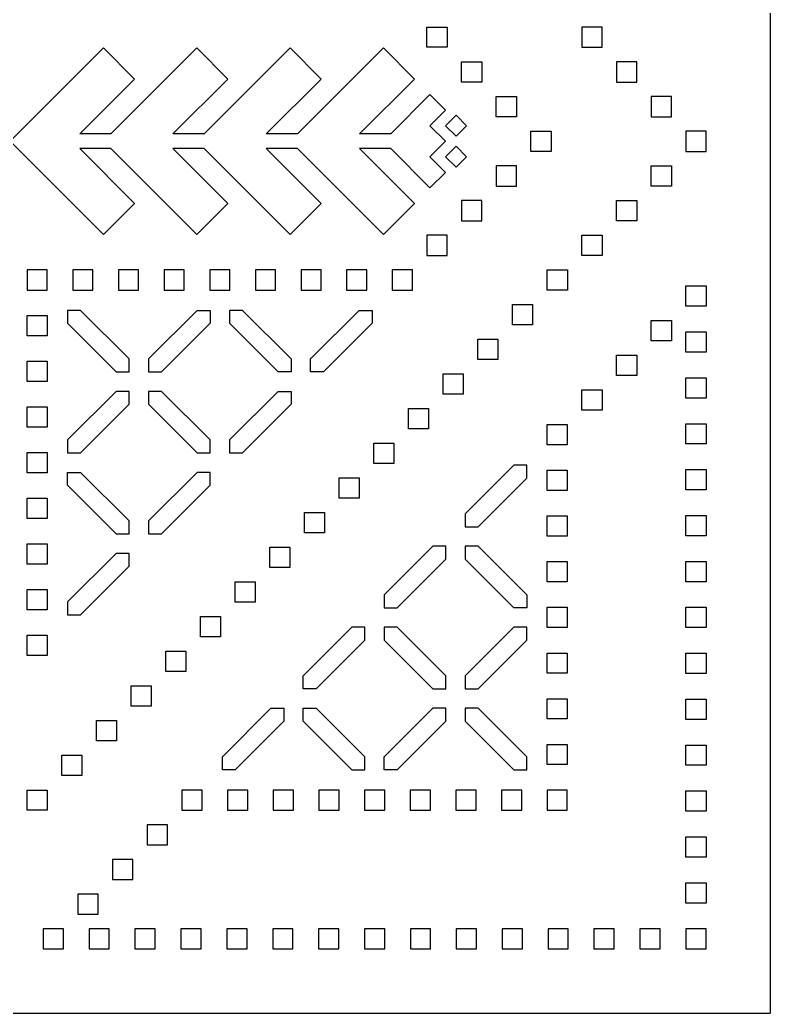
# Model space of a CAD drawing. Extents: x 48 to 637, y 137 to 327.
# Drawn here: x 347.1 to 429, y 136.9 to 245.3 of the extents above; entities that cross this region are included whole.
import ezdxf

# ---------------------------------------------------------------- set-up
doc = ezdxf.new("R2010")
doc.units = 0
doc.layers.get('0').update_dxf_attribs({"linetype": 'CONTINUOUS'})

msp = doc.modelspace()

# ---------------------------------------------------------------- linework, layer by layer
for p, q in [((429.019033, 327.15714), (429.019033, 136.895926)), ((391.565427, 242.272886), (391.565427, 244.482595)), ((391.565427, 244.482595), (393.775136, 244.482595)), ((393.775136, 244.482595), (393.775136, 242.272886)), ((410.66788, 244.482573), (408.458171, 244.482573)), ((408.458171, 244.482573), (408.458171, 242.272864)), ((410.66788, 242.272864), (410.66788, 244.482573)), ((346.073595, 232.026533), (356.255933, 242.208871)), ((359.650046, 238.814758), (356.255933, 242.208871)), ((357.055933, 232.826533), (366.438271, 242.208871)), ((369.832383, 238.814758), (366.438271, 242.208871)), ((367.238271, 232.826533), (376.620608, 242.208871)), ((380.014721, 238.814758), (376.620608, 242.208871)), ((377.420608, 232.826533), (386.802946, 242.208871)), ((390.197059, 238.814758), (386.802946, 242.208871)), ((393.775136, 242.272886), (391.565427, 242.272886)), ((408.458171, 242.272864), (410.66788, 242.272864)), ((395.349163, 238.489151), (395.349163, 240.698859)), ((395.349163, 240.698859), (397.558872, 240.698859)), ((397.558872, 240.698859), (397.558872, 238.489151)), ((412.241899, 240.698844), (412.241899, 238.489136)), ((414.451608, 240.698844), (412.241899, 240.698844)), ((414.451608, 238.489136), (414.451608, 240.698844)), ((353.66182, 232.826533), (359.650046, 238.814758)), ((363.844158, 232.826533), (369.832383, 238.814758)), ((374.026496, 232.826533), (380.014721, 238.814758)), ((384.208833, 232.826533), (390.197059, 238.814758)), ((397.558872, 238.489151), (395.349163, 238.489151)), ((412.241899, 238.489136), (414.451608, 238.489136)), ((387.602946, 232.826533), (391.894115, 237.117702)), ((391.894115, 237.117702), (393.591171, 235.420646)), ((399.132899, 234.705415), (399.132899, 236.915123)), ((399.132899, 236.915123), (401.342608, 236.915123)), ((401.342608, 236.915123), (401.342608, 234.705415)), ((418.235337, 236.915116), (416.025628, 236.915116)), ((416.025628, 236.915116), (416.025628, 234.705407)), ((418.235337, 234.705407), (418.235337, 236.915116)), ((393.591171, 235.420646), (391.894115, 233.72359)), ((393.591171, 233.72359), (394.74022, 234.872638)), ((394.74022, 234.872638), (395.889268, 233.72359)), ((401.342608, 234.705415), (399.132899, 234.705415)), ((416.025628, 234.705407), (418.235337, 234.705407)), ((391.894115, 233.72359), (393.591171, 232.026533)), ((394.74022, 232.574541), (393.591171, 233.72359)), ((395.889268, 233.72359), (394.74022, 232.574541)), ((402.916635, 230.921679), (402.916635, 233.131388)), ((402.916635, 233.131388), (405.126344, 233.131388)), ((405.126344, 233.131388), (405.126344, 230.921679)), ((419.809356, 233.131388), (419.809356, 230.921679)), ((422.019065, 233.131388), (419.809356, 233.131388)), ((422.019065, 230.921679), (422.019065, 233.131388)), ((346.073595, 232.026533), (356.255933, 221.844196)), ((357.055933, 232.826533), (353.66182, 232.826533)), ((367.238271, 232.826533), (363.844158, 232.826533)), ((377.420608, 232.826533), (374.026496, 232.826533)), ((387.602946, 232.826533), (384.208833, 232.826533)), ((393.591171, 232.026533), (391.894115, 230.329477)), ((359.650046, 225.238308), (353.66182, 231.226533)), ((357.055933, 231.226533), (353.66182, 231.226533)), ((357.055933, 231.226533), (366.438271, 221.844196)), ((369.832383, 225.238308), (363.844158, 231.226533)), ((367.238271, 231.226533), (363.844158, 231.226533)), ((367.238271, 231.226533), (376.620608, 221.844196)), ((377.420608, 231.226533), (374.026496, 231.226533)), ((380.014721, 225.238308), (374.026496, 231.226533)), ((377.420608, 231.226533), (386.802946, 221.844196)), ((390.197059, 225.238308), (384.208833, 231.226533)), ((387.602946, 231.226533), (384.208833, 231.226533)), ((391.894115, 226.935364), (387.602946, 231.226533)), ((393.591171, 230.329477), (394.74022, 231.478526)), ((394.74022, 231.478526), (395.889268, 230.329477)), ((405.126344, 230.921679), (402.916635, 230.921679)), ((419.809356, 230.921679), (422.019065, 230.921679)), ((391.894115, 230.329477), (393.591171, 228.632421)), ((394.74022, 229.180428), (393.591171, 230.329477)), ((395.889268, 230.329477), (394.74022, 229.180428)), ((399.132899, 229.347652), (399.132899, 227.137943)), ((401.342608, 229.347652), (399.132899, 229.347652)), ((401.342608, 227.137943), (401.342608, 229.347652)), ((416.025628, 229.347659), (418.235337, 229.347659)), ((416.025628, 227.137951), (416.025628, 229.347659)), ((418.235337, 229.347659), (418.235337, 227.137951)), ((393.591171, 228.632421), (391.894115, 226.935364)), ((399.132899, 227.137943), (401.342608, 227.137943)), ((418.235337, 227.137951), (416.025628, 227.137951)), ((395.349163, 225.563916), (395.349163, 223.354207)), ((397.558872, 225.563916), (395.349163, 225.563916)), ((397.558872, 223.354207), (397.558872, 225.563916)), ((412.241899, 223.354222), (412.241899, 225.563931)), ((412.241899, 225.563931), (414.451608, 225.563931)), ((414.451608, 225.563931), (414.451608, 223.354222)), ((356.255933, 221.844196), (359.650046, 225.238308)), ((366.438271, 221.844196), (369.832383, 225.238308)), ((376.620608, 221.844196), (380.014721, 225.238308)), ((386.802946, 221.844196), (390.197059, 225.238308)), ((395.349163, 223.354207), (397.558872, 223.354207)), ((414.451608, 223.354222), (412.241899, 223.354222)), ((391.565427, 221.78018), (391.565427, 219.570471)), ((393.775136, 221.78018), (391.565427, 221.78018)), ((393.775136, 219.570471), (393.775136, 221.78018)), ((408.458171, 221.780202), (410.66788, 221.780202)), ((408.458171, 219.570494), (408.458171, 221.780202)), ((410.66788, 221.780202), (410.66788, 219.570494)), ((391.565427, 219.570471), (393.775136, 219.570471)), ((410.66788, 219.570494), (408.458171, 219.570494)), ((347.918547, 217.996444), (347.918547, 215.786736)), ((350.128255, 217.996444), (347.918547, 217.996444)), ((350.128255, 215.786736), (350.128255, 217.996444)), ((352.90144, 217.996444), (352.90144, 215.786736)), ((355.111149, 217.996444), (352.90144, 217.996444)), ((355.111149, 215.786736), (355.111149, 217.996444)), ((357.884333, 217.996444), (357.884333, 215.786736)), ((360.094042, 217.996444), (357.884333, 217.996444)), ((360.094042, 215.786736), (360.094042, 217.996444)), ((362.867226, 217.996444), (362.867226, 215.786736)), ((365.076935, 217.996444), (362.867226, 217.996444)), ((365.076935, 215.786736), (365.076935, 217.996444)), ((367.850119, 217.996444), (367.850119, 215.786736)), ((370.059828, 217.996444), (367.850119, 217.996444)), ((370.059828, 215.786736), (370.059828, 217.996444)), ((372.833012, 217.996444), (372.833012, 215.786736)), ((375.042721, 217.996444), (372.833012, 217.996444)), ((375.042721, 215.786736), (375.042721, 217.996444)), ((377.815905, 217.996444), (377.815905, 215.786736)), ((380.025614, 217.996444), (377.815905, 217.996444)), ((380.025614, 215.786736), (380.025614, 217.996444)), ((382.798798, 217.996444), (382.798798, 215.786736)), ((385.008507, 217.996444), (382.798798, 217.996444)), ((385.008507, 215.786736), (385.008507, 217.996444)), ((387.781692, 217.996444), (387.781692, 215.786736)), ((389.9914, 217.996444), (387.781692, 217.996444)), ((389.9914, 215.786736), (389.9914, 217.996444)), ((404.674443, 215.786765), (404.674443, 217.996474)), ((404.674443, 217.996474), (406.884151, 217.996474)), ((406.884151, 217.996474), (406.884151, 215.786765)), ((347.918547, 215.786736), (350.128255, 215.786736)), ((352.90144, 215.786736), (355.111149, 215.786736)), ((357.884333, 215.786736), (360.094042, 215.786736)), ((362.867226, 215.786736), (365.076935, 215.786736)), ((367.850119, 215.786736), (370.059828, 215.786736)), ((372.833012, 215.786736), (375.042721, 215.786736)), ((377.815905, 215.786736), (380.025614, 215.786736)), ((382.798798, 215.786736), (385.008507, 215.786736)), ((387.781692, 215.786736), (389.9914, 215.786736)), ((406.884151, 215.786765), (404.674443, 215.786765)), ((419.809356, 216.238666), (422.019065, 216.238666)), ((419.809356, 214.028958), (419.809356, 216.238666)), ((422.019065, 216.238666), (422.019065, 214.028958)), ((353.752178, 213.577027), (352.337964, 213.577027)), ((352.337964, 213.577027), (352.337964, 212.162813)), ((353.752178, 213.577027), (359.055479, 208.273726)), ((366.4801, 213.577027), (361.176799, 208.273726)), ((366.4801, 213.577027), (367.894313, 213.577027)), ((367.894313, 213.577027), (367.894313, 212.162813)), ((370.015634, 213.577027), (370.015634, 212.162813)), ((371.429847, 213.577027), (370.015634, 213.577027)), ((371.429847, 213.577027), (376.733148, 208.273726)), ((384.157769, 213.577027), (378.854468, 208.273726)), ((384.157769, 213.577027), (385.571983, 213.577027)), ((385.571983, 213.577027), (385.571983, 212.162813)), ((400.890714, 214.212746), (403.100423, 214.212746)), ((400.890714, 212.003037), (400.890714, 214.212746)), ((403.100423, 214.212746), (403.100423, 212.003037)), ((422.019065, 214.028958), (419.809356, 214.028958)), ((347.918547, 210.803842), (347.918547, 213.013551)), ((347.918547, 213.013551), (350.128255, 213.013551)), ((350.128255, 213.013551), (350.128255, 210.803842)), ((416.02562, 212.45493), (418.235329, 212.45493)), ((416.02562, 210.245222), (416.02562, 212.45493)), ((418.235329, 212.45493), (418.235329, 210.245222)), ((352.337964, 212.162813), (357.641265, 206.859512)), ((367.894313, 212.162813), (362.591012, 206.859512)), ((370.015634, 212.162813), (375.318935, 206.859512)), ((385.571983, 212.162813), (380.268682, 206.859512)), ((403.100423, 212.003037), (400.890714, 212.003037)), ((350.128255, 210.803842), (347.918547, 210.803842)), ((397.106986, 208.219309), (397.106986, 210.429017)), ((397.106986, 210.429017), (399.316695, 210.429017)), ((399.316695, 210.429017), (399.316695, 208.219309)), ((418.235329, 210.245222), (416.02562, 210.245222)), ((419.809325, 209.019426), (419.809325, 211.229135)), ((419.809325, 211.229135), (422.019033, 211.229135)), ((422.019033, 211.229135), (422.019033, 209.019426)), ((359.055479, 206.859512), (359.055479, 208.273726)), ((361.176799, 208.273726), (361.176799, 206.859512)), ((376.733148, 208.273726), (376.733148, 206.859512)), ((378.854468, 206.859512), (378.854468, 208.273726)), ((399.316695, 208.219309), (397.106986, 208.219309)), ((412.241885, 208.671195), (414.451593, 208.671195)), ((412.241885, 206.461486), (412.241885, 208.671195)), ((414.451593, 208.671195), (414.451593, 206.461486)), ((422.019033, 209.019426), (419.809325, 209.019426)), ((347.918547, 205.820949), (347.918547, 208.030658)), ((347.918547, 208.030658), (350.128255, 208.030658)), ((350.128255, 208.030658), (350.128255, 205.820949)), ((357.641265, 206.859512), (359.055479, 206.859512)), ((361.176799, 206.859512), (362.591012, 206.859512)), ((376.733148, 206.859512), (375.318935, 206.859512)), ((380.268682, 206.859512), (378.854468, 206.859512)), ((393.323258, 206.645289), (395.532966, 206.645289)), ((393.323258, 204.43558), (393.323258, 206.645289)), ((395.532966, 206.645289), (395.532966, 204.43558)), ((414.451593, 206.461486), (412.241885, 206.461486)), ((419.809325, 206.219635), (422.019033, 206.219635)), ((419.809325, 204.009926), (419.809325, 206.219635)), ((422.019033, 206.219635), (422.019033, 204.009926)), ((350.128255, 205.820949), (347.918547, 205.820949)), ((408.458149, 202.67775), (408.458149, 204.887459)), ((408.458149, 204.887459), (410.667857, 204.887459)), ((410.667857, 204.887459), (410.667857, 202.67775)), ((352.337964, 199.434891), (357.641265, 204.738192)), ((359.055479, 204.738192), (357.641265, 204.738192)), ((359.055479, 203.323979), (359.055479, 204.738192)), ((362.591012, 204.738192), (361.176799, 204.738192)), ((361.176799, 204.738192), (361.176799, 203.323979)), ((362.591012, 204.738192), (367.894313, 199.434891)), ((375.318935, 204.738192), (370.015634, 199.434891)), ((375.318935, 204.738192), (376.733148, 204.738192)), ((376.733148, 204.738192), (376.733148, 203.323979)), ((395.532966, 204.43558), (393.323258, 204.43558)), ((422.019033, 204.009926), (419.809325, 204.009926)), ((347.918547, 200.838056), (347.918547, 203.047765)), ((347.918547, 203.047765), (350.128255, 203.047765)), ((350.128255, 203.047765), (350.128255, 200.838056)), ((353.752178, 198.020678), (359.055479, 203.323979)), ((361.176799, 203.323979), (366.4801, 198.020678)), ((376.733148, 203.323979), (371.429847, 198.020678)), ((389.539529, 200.651852), (389.539529, 202.861561)), ((389.539529, 202.861561), (391.749238, 202.861561)), ((391.749238, 202.861561), (391.749238, 200.651852)), ((410.667857, 202.67775), (408.458149, 202.67775)), ((350.128255, 200.838056), (347.918547, 200.838056)), ((391.749238, 200.651852), (389.539529, 200.651852)), ((404.674413, 201.103723), (406.884122, 201.103723)), ((404.674413, 198.894014), (404.674413, 201.103723)), ((406.884122, 201.103723), (406.884122, 198.894014)), ((419.809325, 199.000426), (419.809325, 201.210135)), ((419.809325, 201.210135), (422.019033, 201.210135)), ((422.019033, 201.210135), (422.019033, 199.000426)), ((352.337964, 199.434891), (352.337964, 198.020678)), ((367.894313, 198.020678), (367.894313, 199.434891)), ((370.015634, 199.434891), (370.015634, 198.020678)), ((385.755801, 199.077832), (387.965509, 199.077832)), ((385.755801, 196.868123), (385.755801, 199.077832)), ((387.965509, 199.077832), (387.965509, 196.868123)), ((406.884122, 198.894014), (404.674413, 198.894014)), ((422.019033, 199.000426), (419.809325, 199.000426)), ((347.918547, 195.855163), (347.918547, 198.064872)), ((347.918547, 198.064872), (350.128255, 198.064872)), ((350.128255, 198.064872), (350.128255, 195.855163)), ((352.337964, 198.020678), (353.752178, 198.020678)), ((366.4801, 198.020678), (367.894313, 198.020678)), ((370.015634, 198.020678), (371.429847, 198.020678)), ((387.965509, 196.868123), (385.755801, 196.868123)), ((401.050491, 196.684305), (395.74719, 191.381005)), ((402.464704, 196.684305), (401.050491, 196.684305)), ((402.464704, 195.270092), (402.464704, 196.684305)), ((419.809325, 193.990926), (419.809325, 196.200635)), ((419.809325, 196.200635), (422.019033, 196.200635)), ((422.019033, 196.200635), (422.019033, 193.990926)), ((350.128255, 195.855163), (347.918547, 195.855163)), ((352.337964, 195.899357), (353.752178, 195.899357)), ((352.337964, 194.485144), (352.337964, 195.899357)), ((353.752178, 195.899357), (359.055479, 190.596056)), ((361.176799, 190.596056), (366.4801, 195.899357)), ((367.894313, 195.899357), (366.4801, 195.899357)), ((367.894313, 194.485144), (367.894313, 195.899357)), ((381.972072, 195.294104), (384.181781, 195.294104)), ((381.972072, 193.084395), (381.972072, 195.294104)), ((384.181781, 195.294104), (384.181781, 193.084395)), ((402.464704, 195.270092), (397.161403, 189.966791)), ((404.674413, 196.12083), (406.884122, 196.12083)), ((404.674413, 193.911121), (404.674413, 196.12083)), ((406.884122, 196.12083), (406.884122, 193.911121)), ((352.337964, 194.485144), (357.641265, 189.181843)), ((362.591012, 189.181843), (367.894313, 194.485144)), ((422.019033, 193.990926), (419.809325, 193.990926)), ((347.918547, 190.87227), (347.918547, 193.081979)), ((347.918547, 193.081979), (350.128255, 193.081979)), ((350.128255, 193.081979), (350.128255, 190.87227)), ((384.181781, 193.084395), (381.972072, 193.084395)), ((406.884122, 193.911121), (404.674413, 193.911121)), ((350.128255, 190.87227), (347.918547, 190.87227)), ((378.188344, 189.300667), (378.188344, 191.510375)), ((378.188344, 191.510375), (380.398053, 191.510375)), ((380.398053, 191.510375), (380.398053, 189.300667)), ((395.74719, 191.381005), (395.74719, 189.966791)), ((404.674413, 188.928228), (404.674413, 191.137937)), ((404.674413, 191.137937), (406.884122, 191.137937)), ((406.884122, 191.137937), (406.884122, 188.928228)), ((419.809325, 188.981426), (419.809325, 191.191135)), ((419.809325, 191.191135), (422.019033, 191.191135)), ((422.019033, 191.191135), (422.019033, 188.981426)), ((359.055479, 189.181843), (359.055479, 190.596056)), ((361.176799, 190.596056), (361.176799, 189.181843)), ((395.74719, 189.966791), (397.161403, 189.966791)), ((357.641265, 189.181843), (359.055479, 189.181843)), ((361.176799, 189.181843), (362.591012, 189.181843)), ((380.398053, 189.300667), (378.188344, 189.300667)), ((406.884122, 188.928228), (404.674413, 188.928228)), ((422.019033, 188.981426), (419.809325, 188.981426)), ((347.918547, 185.889377), (347.918547, 188.099086)), ((347.918547, 188.099086), (350.128255, 188.099086)), ((350.128255, 188.099086), (350.128255, 185.889377)), ((374.404616, 187.726647), (376.614324, 187.726647)), ((374.404616, 185.516938), (374.404616, 187.726647)), ((376.614324, 187.726647), (376.614324, 185.516938)), ((392.211656, 187.845471), (386.908355, 182.54217)), ((393.625869, 187.845471), (392.211656, 187.845471)), ((393.625869, 186.431257), (393.625869, 187.845471)), ((397.161403, 187.845471), (395.74719, 187.845471)), ((395.74719, 187.845471), (395.74719, 186.431257)), ((402.464704, 182.54217), (397.161403, 187.845471)), ((352.337964, 181.757222), (357.641265, 187.060523)), ((359.055479, 187.060523), (357.641265, 187.060523)), ((359.055479, 185.646309), (359.055479, 187.060523)), ((393.625869, 186.431257), (388.322569, 181.127956)), ((401.050491, 181.127956), (395.74719, 186.431257)), ((350.128255, 185.889377), (347.918547, 185.889377)), ((353.752178, 180.343008), (359.055479, 185.646309)), ((376.614324, 185.516938), (374.404616, 185.516938)), ((404.674413, 183.945335), (404.674413, 186.155044)), ((404.674413, 186.155044), (406.884122, 186.155044)), ((406.884122, 186.155044), (406.884122, 183.945335)), ((419.809325, 183.971926), (419.809325, 186.181635)), ((419.809325, 186.181635), (422.019033, 186.181635)), ((422.019033, 186.181635), (422.019033, 183.971926)), ((370.620887, 181.73321), (370.620887, 183.942919)), ((370.620887, 183.942919), (372.830596, 183.942919)), ((372.830596, 183.942919), (372.830596, 181.73321)), ((406.884122, 183.945335), (404.674413, 183.945335)), ((422.019033, 183.971926), (419.809325, 183.971926)), ((347.918547, 180.906484), (347.918547, 183.116193)), ((347.918547, 183.116193), (350.128255, 183.116193)), ((350.128255, 183.116193), (350.128255, 180.906484)), ((386.908355, 182.54217), (386.908355, 181.127956)), ((402.464704, 182.54217), (402.464704, 181.127956)), ((352.337964, 181.757222), (352.337964, 180.343008)), ((372.830596, 181.73321), (370.620887, 181.73321)), ((386.908355, 181.127956), (388.322569, 181.127956)), ((402.464704, 181.127956), (401.050491, 181.127956)), ((404.674413, 178.962442), (404.674413, 181.17215)), ((404.674413, 181.17215), (406.884122, 181.17215)), ((406.884122, 181.17215), (406.884122, 178.962442)), ((419.809325, 178.962426), (419.809325, 181.172135)), ((419.809325, 181.172135), (422.019033, 181.172135)), ((422.019033, 181.172135), (422.019033, 178.962426)), ((350.128255, 180.906484), (347.918547, 180.906484)), ((352.337964, 180.343008), (353.752178, 180.343008)), ((366.837159, 180.15919), (369.046868, 180.15919)), ((366.837159, 177.949482), (366.837159, 180.15919)), ((369.046868, 180.15919), (369.046868, 177.949482)), ((378.06952, 173.703335), (383.372821, 179.006636)), ((384.787035, 179.006636), (383.372821, 179.006636)), ((384.787035, 177.592422), (384.787035, 179.006636)), ((388.322569, 179.006636), (386.908355, 179.006636)), ((386.908355, 179.006636), (386.908355, 177.592422)), ((393.625869, 173.703335), (388.322569, 179.006636)), ((401.050491, 179.006636), (395.74719, 173.703335)), ((402.464704, 179.006636), (401.050491, 179.006636)), ((402.464704, 177.592422), (402.464704, 179.006636)), ((406.884122, 178.962442), (404.674413, 178.962442)), ((422.019033, 178.962426), (419.809325, 178.962426)), ((347.918547, 175.923591), (347.918547, 178.133299)), ((347.918547, 178.133299), (350.128255, 178.133299)), ((350.128255, 178.133299), (350.128255, 175.923591)), ((369.046868, 177.949482), (366.837159, 177.949482)), ((379.483734, 172.289122), (384.787035, 177.592422)), ((392.211656, 172.289122), (386.908355, 177.592422)), ((402.464704, 177.592422), (397.161403, 172.289122)), ((350.128255, 175.923591), (347.918547, 175.923591)), ((363.05343, 174.165753), (363.05343, 176.375462)), ((363.05343, 176.375462), (365.263139, 176.375462)), ((365.263139, 176.375462), (365.263139, 174.165753)), ((404.674413, 176.189257), (406.884122, 176.189257)), ((404.674413, 173.979549), (404.674413, 176.189257)), ((406.884122, 176.189257), (406.884122, 173.979549)), ((419.809325, 176.162635), (422.019033, 176.162635)), ((419.809325, 173.952926), (419.809325, 176.162635)), ((422.019033, 176.162635), (422.019033, 173.952926)), ((365.263139, 174.165753), (363.05343, 174.165753)), ((378.06952, 172.289122), (378.06952, 173.703335)), ((393.625869, 172.289122), (393.625869, 173.703335)), ((395.74719, 173.703335), (395.74719, 172.289122)), ((406.884122, 173.979549), (404.674413, 173.979549)), ((422.019033, 173.952926), (419.809325, 173.952926)), ((359.269702, 170.382025), (359.269702, 172.591733)), ((359.269702, 172.591733), (361.479411, 172.591733)), ((361.479411, 172.591733), (361.479411, 170.382025)), ((379.483734, 172.289122), (378.06952, 172.289122)), ((392.211656, 172.289122), (393.625869, 172.289122)), ((395.74719, 172.289122), (397.161403, 172.289122)), ((361.479411, 170.382025), (359.269702, 170.382025)), ((369.230686, 164.8645), (374.533986, 170.167801)), ((374.533986, 170.167801), (375.9482, 170.167801)), ((375.9482, 170.167801), (375.9482, 168.753588)), ((378.06952, 168.753588), (378.06952, 170.167801)), ((378.06952, 170.167801), (379.483734, 170.167801)), ((384.787035, 164.8645), (379.483734, 170.167801)), ((386.908355, 164.8645), (392.211656, 170.167801)), ((393.625869, 170.167801), (392.211656, 170.167801)), ((393.625869, 168.753588), (393.625869, 170.167801)), ((395.74719, 170.167801), (395.74719, 168.753588)), ((397.161403, 170.167801), (395.74719, 170.167801)), ((402.464704, 164.8645), (397.161403, 170.167801)), ((404.674413, 168.996656), (404.674413, 171.206364)), ((404.674413, 171.206364), (406.884122, 171.206364)), ((406.884122, 171.206364), (406.884122, 168.996656)), ((419.809325, 168.943426), (419.809325, 171.153135)), ((419.809325, 171.153135), (422.019033, 171.153135)), ((422.019033, 171.153135), (422.019033, 168.943426)), ((355.485974, 166.598296), (355.485974, 168.808005)), ((355.485974, 168.808005), (357.695682, 168.808005)), ((357.695682, 168.808005), (357.695682, 166.598296)), ((370.644899, 163.450287), (375.9482, 168.753588)), ((383.372821, 163.450287), (378.06952, 168.753588)), ((388.322569, 163.450287), (393.625869, 168.753588)), ((401.050491, 163.450287), (395.74719, 168.753588)), ((406.884122, 168.996656), (404.674413, 168.996656)), ((422.019033, 168.943426), (419.809325, 168.943426)), ((357.695682, 166.598296), (355.485974, 166.598296)), ((404.674413, 164.013762), (404.674413, 166.223471)), ((404.674413, 166.223471), (406.884122, 166.223471)), ((406.884122, 166.223471), (406.884122, 164.013762)), ((419.809325, 163.933926), (419.809325, 166.143635)), ((419.809325, 166.143635), (422.019033, 166.143635)), ((422.019033, 166.143635), (422.019033, 163.933926)), ((351.702245, 162.814568), (351.702245, 165.024277)), ((351.702245, 165.024277), (353.911954, 165.024277)), ((353.911954, 165.024277), (353.911954, 162.814568)), ((369.230686, 163.450287), (369.230686, 164.8645)), ((384.787035, 163.450287), (384.787035, 164.8645)), ((386.908355, 163.450287), (386.908355, 164.8645)), ((402.464704, 163.450287), (402.464704, 164.8645)), ((406.884122, 164.013762), (404.674413, 164.013762)), ((422.019033, 163.933926), (419.809325, 163.933926)), ((353.911954, 162.814568), (351.702245, 162.814568)), ((370.644899, 163.450287), (369.230686, 163.450287)), ((383.372821, 163.450287), (384.787035, 163.450287)), ((388.322569, 163.450287), (386.908355, 163.450287)), ((401.050491, 163.450287), (402.464704, 163.450287)), ((347.918517, 159.03084), (347.918517, 161.240548)), ((347.918517, 161.240548), (350.128226, 161.240548)), ((350.128226, 161.240548), (350.128226, 159.03084)), ((364.811268, 161.240578), (364.811268, 159.030869)), ((367.020977, 161.240578), (364.811268, 161.240578)), ((367.020977, 159.030869), (367.020977, 161.240578)), ((369.794161, 161.240578), (369.794161, 159.030869)), ((372.00387, 161.240578), (369.794161, 161.240578)), ((372.00387, 159.030869), (372.00387, 161.240578)), ((374.777054, 161.240578), (374.777054, 159.030869)), ((376.986763, 161.240578), (374.777054, 161.240578)), ((376.986763, 159.030869), (376.986763, 161.240578)), ((379.759947, 161.240578), (379.759947, 159.030869)), ((381.969656, 161.240578), (379.759947, 161.240578)), ((381.969656, 159.030869), (381.969656, 161.240578)), ((384.742841, 161.240578), (384.742841, 159.030869)), ((386.952549, 161.240578), (384.742841, 161.240578)), ((386.952549, 159.030869), (386.952549, 161.240578)), ((389.725734, 161.240578), (389.725734, 159.030869)), ((391.935442, 161.240578), (389.725734, 161.240578)), ((391.935442, 159.030869), (391.935442, 161.240578)), ((394.708627, 161.240578), (394.708627, 159.030869)), ((396.918335, 161.240578), (394.708627, 161.240578)), ((396.918335, 159.030869), (396.918335, 161.240578)), ((399.69152, 161.240578), (399.69152, 159.030869)), ((401.901229, 161.240578), (399.69152, 161.240578)), ((401.901229, 159.030869), (401.901229, 161.240578)), ((404.674413, 161.240578), (404.674413, 159.030869)), ((406.884122, 161.240578), (404.674413, 161.240578)), ((406.884122, 159.030869), (406.884122, 161.240578)), ((419.809325, 158.924426), (419.809325, 161.134135)), ((419.809325, 161.134135), (422.019033, 161.134135)), ((422.019033, 161.134135), (422.019033, 158.924426)), ((350.128226, 159.03084), (347.918517, 159.03084)), ((364.811268, 159.030869), (367.020977, 159.030869)), ((369.794161, 159.030869), (372.00387, 159.030869)), ((374.777054, 159.030869), (376.986763, 159.030869)), ((379.759947, 159.030869), (381.969656, 159.030869)), ((384.742841, 159.030869), (386.952549, 159.030869)), ((389.725734, 159.030869), (391.935442, 159.030869)), ((394.708627, 159.030869), (396.918335, 159.030869)), ((399.69152, 159.030869), (401.901229, 159.030869)), ((404.674413, 159.030869), (406.884122, 159.030869)), ((422.019033, 158.924426), (419.809325, 158.924426)), ((361.027532, 157.456842), (361.027532, 155.247134)), ((363.237241, 157.456842), (361.027532, 157.456842)), ((363.237241, 155.247134), (363.237241, 157.456842)), ((419.809325, 153.914926), (419.809325, 156.124635)), ((419.809325, 156.124635), (422.019033, 156.124635)), ((422.019033, 156.124635), (422.019033, 153.914926)), ((361.027532, 155.247134), (363.237241, 155.247134)), ((422.019033, 153.914926), (419.809325, 153.914926)), ((357.243796, 153.673106), (357.243796, 151.463398)), ((359.453505, 153.673106), (357.243796, 153.673106)), ((359.453505, 151.463398), (359.453505, 153.673106)), ((357.243796, 151.463398), (359.453505, 151.463398)), ((419.809325, 148.905426), (419.809325, 151.115135)), ((419.809325, 151.115135), (422.019033, 151.115135)), ((422.019033, 151.115135), (422.019033, 148.905426)), ((355.669769, 149.889371), (353.460061, 149.889371)), ((353.460061, 149.889371), (353.460061, 147.679662)), ((355.669769, 147.679662), (355.669769, 149.889371)), ((422.019033, 148.905426), (419.809325, 148.905426)), ((353.460061, 147.679662), (355.669769, 147.679662)), ((351.886033, 146.105635), (349.676325, 146.105635)), ((349.676325, 146.105635), (349.676325, 143.895926)), ((351.886033, 143.895926), (351.886033, 146.105635)), ((356.895533, 146.105635), (354.685825, 146.105635)), ((354.685825, 146.105635), (354.685825, 143.895926)), ((356.895533, 143.895926), (356.895533, 146.105635)), ((361.905033, 146.105635), (359.695325, 146.105635)), ((359.695325, 146.105635), (359.695325, 143.895926)), ((361.905033, 143.895926), (361.905033, 146.105635)), ((364.704825, 146.105635), (364.704825, 143.895926)), ((366.914533, 146.105635), (364.704825, 146.105635)), ((366.914533, 143.895926), (366.914533, 146.105635)), ((369.714325, 146.105635), (369.714325, 143.895926)), ((371.924033, 146.105635), (369.714325, 146.105635)), ((371.924033, 143.895926), (371.924033, 146.105635)), ((374.723825, 146.105635), (374.723825, 143.895926)), ((376.933533, 146.105635), (374.723825, 146.105635)), ((376.933533, 143.895926), (376.933533, 146.105635)), ((379.733325, 146.105635), (379.733325, 143.895926)), ((381.943033, 146.105635), (379.733325, 146.105635)), ((381.943033, 143.895926), (381.943033, 146.105635)), ((384.742825, 146.105635), (384.742825, 143.895926)), ((386.952533, 146.105635), (384.742825, 146.105635)), ((386.952533, 143.895926), (386.952533, 146.105635)), ((391.962033, 146.105635), (389.752325, 146.105635)), ((389.752325, 146.105635), (389.752325, 143.895926)), ((391.962033, 143.895926), (391.962033, 146.105635)), ((396.971533, 146.105635), (394.761825, 146.105635)), ((394.761825, 146.105635), (394.761825, 143.895926)), ((396.971533, 143.895926), (396.971533, 146.105635)), ((401.981033, 146.105635), (399.771325, 146.105635)), ((399.771325, 146.105635), (399.771325, 143.895926)), ((401.981033, 143.895926), (401.981033, 146.105635)), ((404.780825, 146.105635), (404.780825, 143.895926)), ((406.990533, 146.105635), (404.780825, 146.105635)), ((406.990533, 143.895926), (406.990533, 146.105635)), ((409.790325, 146.105635), (409.790325, 143.895926)), ((412.000033, 146.105635), (409.790325, 146.105635)), ((412.000033, 143.895926), (412.000033, 146.105635)), ((414.799825, 146.105635), (414.799825, 143.895926)), ((417.009533, 146.105635), (414.799825, 146.105635)), ((417.009533, 143.895926), (417.009533, 146.105635)), ((419.809325, 146.105635), (419.809325, 143.895926)), ((422.019033, 146.105635), (419.809325, 146.105635)), ((422.019033, 143.895926), (422.019033, 146.105635)), ((349.676325, 143.895926), (351.886033, 143.895926)), ((354.685825, 143.895926), (356.895533, 143.895926)), ((359.695325, 143.895926), (361.905033, 143.895926)), ((364.704825, 143.895926), (366.914533, 143.895926)), ((369.714325, 143.895926), (371.924033, 143.895926)), ((374.723825, 143.895926), (376.933533, 143.895926)), ((379.733325, 143.895926), (381.943033, 143.895926)), ((384.742825, 143.895926), (386.952533, 143.895926)), ((389.752325, 143.895926), (391.962033, 143.895926)), ((394.761825, 143.895926), (396.971533, 143.895926)), ((399.771325, 143.895926), (401.981033, 143.895926)), ((404.780825, 143.895926), (406.990533, 143.895926)), ((409.790325, 143.895926), (412.000033, 143.895926)), ((414.799825, 143.895926), (417.009533, 143.895926)), ((419.809325, 143.895926), (422.019033, 143.895926)), ((238.757882, 136.895926), (429.019033, 136.895926))]:
    msp.add_line(p, q)

doc.saveas('drawing.dxf')
